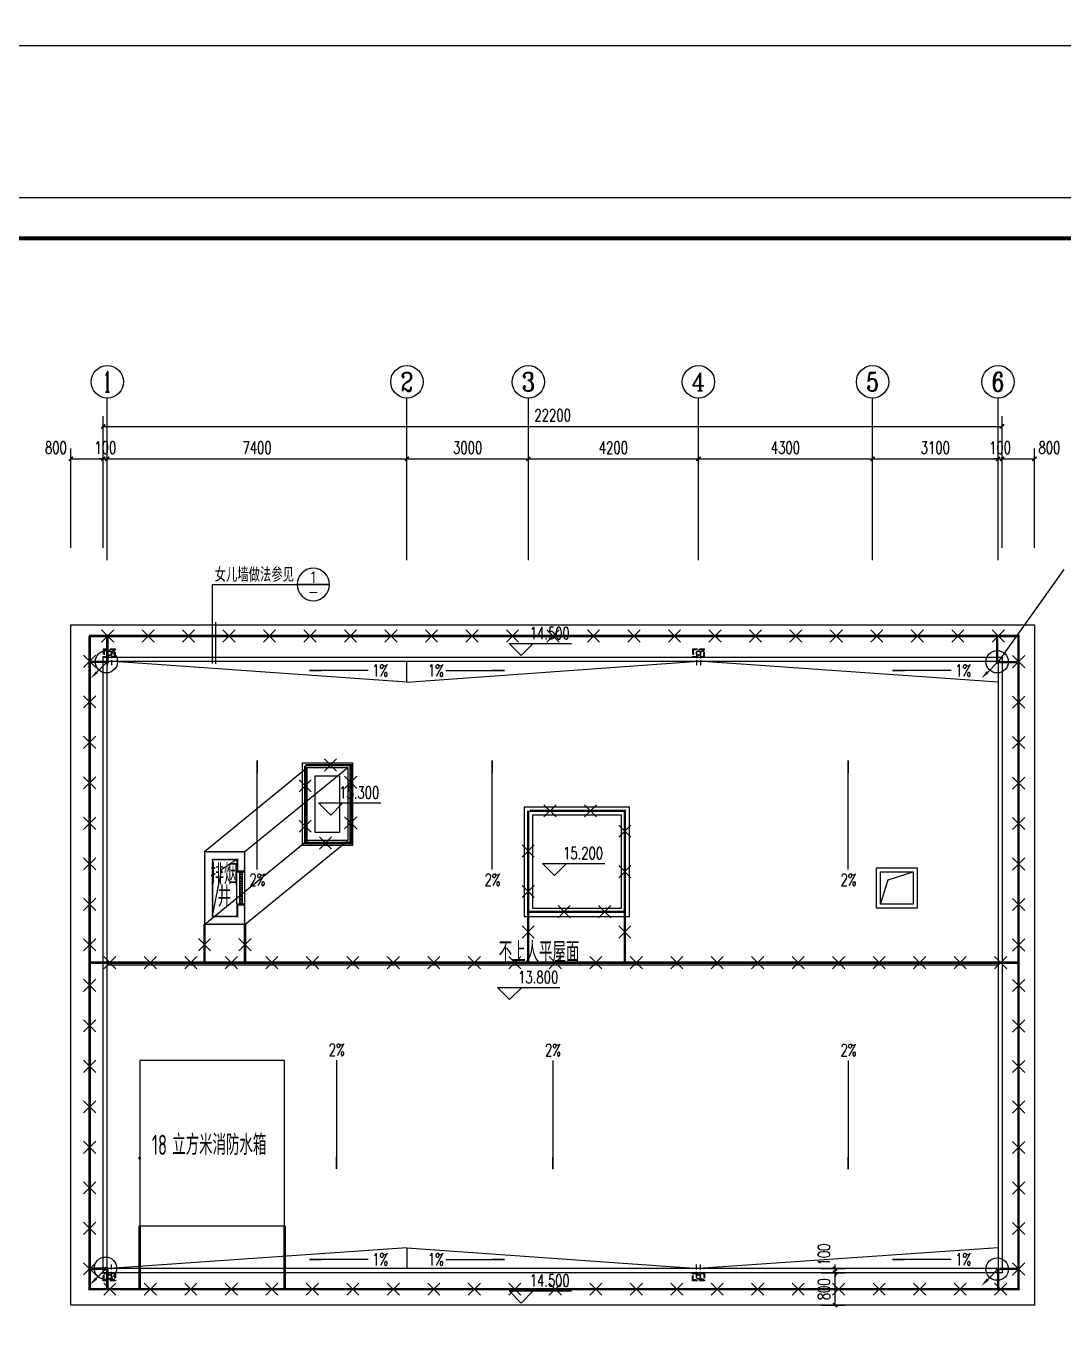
# Model space of a CAD drawing. Extents: x 6250600 to 6678662, y -692028 to -290561.
# Drawn here: x 6414547 to 6440169, y -589910 to -557426 of the extents above; entities that cross this region are included whole.
import ezdxf
from ezdxf.enums import TextEntityAlignment as Align

# ---------------------------------------------------------------- set-up
doc = ezdxf.new("R2010")
doc.units = 0
doc.header["$LTSCALE"] = 1000
doc.header["$MEASUREMENT"] = 0
doc.linetypes.add('CONTINOUS', pattern=[0])
doc.linetypes.add('DASH_50', pattern=[0.175, 0.125, -0.05])
doc.layers.get('0').update_dxf_attribs({"linetype": 'CONTINUOUS'})
doc.layers.get('Defpoints').update_dxf_attribs({"linetype": 'CONTINUOUS'})
for name, color, linetype in [('1', 6, 'CONTINUOUS'), ('AXIS_TEXT', 7, 'CONTINUOUS'), ('LAYER1', 143, 'CONTINUOUS'), ('LWIRE', 4, 'CONTINUOUS'), ('PUB_TITLE', 4, 'CONTINUOUS'), ('WINDOW', 4, 'CONTINUOUS'), ('WIRE-接地', 4, 'CONTINUOUS'), ('WIRE-避雷', 4, 'CONTINUOUS'), ('建筑底图', 251, 'CONTINUOUS')]:
    doc.layers.add(name, color=color, linetype=linetype)
doc.styles.add('_HZTXT', font='txt.shx', dxfattribs={"width": 0.8, "bigfont": 'HZTXT.shx'})
doc.styles.add('_TCH_AXIS', font='COMPLEX', dxfattribs={"bigfont": 'GBCBIG'})
doc.styles.add('_TCH_DIM', font='SIMPLEX', dxfattribs={"bigfont": 'GBCBIG'})
doc.styles.add('_TCH_DIM_T3', font='SIMPLEX', dxfattribs={"width": 0.705882, "bigfont": 'GBCBIG'})
doc.styles.add('COMP', font='COMPLEX', dxfattribs={"bigfont": 'hztxt'})
doc.styles.add('COMPLEX', font='COMPLEX')
doc.styles.add('schuco', font='sceie.shx', dxfattribs={"width": 0.7, "bigfont": 'sceic.shx'})
doc.styles.get("Standard").update_dxf_attribs({"font": 'GBENOR', "bigfont": 'GBCBIG'})
doc.styles.add('TG_LINETYPE', font='SIMPLEX', dxfattribs={"width": 0.8, "height": 3, "bigfont": 'HZTXT'})
doc.linetypes.add('TG_接地', pattern='A,0.75,0,["/",TG_LINETYPE,S=0.05,R=-8.594367,X=-0.1,Y=-0.045],0.65,-0.13,0.13,-0.13', length=2)
doc.dimstyles.new('_TCH_ARCH&&100', dxfattribs={"dimtxt": 297.5, "dimasz": 100, "dimexe": 250, "dimexo": 300, "dimgap": 126.25, "dimtad": 1, "dimdec": 0, "dimzin": 0, "dimdsep": 46, "dimtxsty": '_TCH_DIM_T3', "dimblk": 'ARCHTICK', "dimcen": 0.09, "dimclrt": 7, "dimazin": 2, "dimtfac": 1, "dimtdec": 0, "dimtix": 1, "dimtmove": 2, "dimatfit": 3, "dimfxl": 0, "dimtolj": 1, "dimtzin": 0, "dimarcsym": 0})

# ---------------------------------------------------------------- blocks, each defined once
blk = doc.blocks.new('$TelecSys$00000009')
for p, q in [((-0.5, 0.5), (0.5, -0.5)), ((0.5, 0.5), (-0.5, -0.5))]:
    blk.add_line(p, q)
blk = doc.blocks.new('$TelecSys$00000080')
for p, q in [((-0.7, -0.7), (0, 0)), ((0.104, 0.104), (0.104, 0.104)), ((-0.104, -0.104), (-0.104, -0.104))]:
    blk.add_line(p, q)
at = {"const_width": 0.142}
blk.add_lwpolyline([(0.071, 0, 1), (-0.071, 0, 1)], format="xyb", close=True, dxfattribs=at)
blk.add_solid([(-0.63, -0.77), (-0.77, -0.63), (-1.15, -1.15)])
at = {"width": 0.8, "flags": 9}
blk.add_attdef('A', (0, 0), '', height=0.00002, rotation=180, dxfattribs=at)
blk = doc.blocks.new('_INDEX')
blk.add_line((-0.5, 0), (0.5, 0))
blk.add_circle((0, 0), 0.5)
at = {"style": 'COMP'}
for tag, width, p, p2 in [('1', 2.333333, (-0.17, 0.05), (0.17, 0.05)), ('-', 1.166667, (-0.17, -0.39), (0.17, -0.39))]:
    blk.add_attdef(tag, text='', height=0.34, dxfattribs=dict(at, width=width)).set_placement(p, p2, align=Align.FIT)
blk = doc.blocks.new('_AXISO')
blk.add_circle((0, 0), 0.5)
at = {"layer": 'AXIS_TEXT', "style": 'COMPLEX', "width": 1.041667}
blk.add_attdef('A', text='', height=0.56, dxfattribs=at).set_placement((-0.25, -0.28), (0.25, -0.28), align=Align.FIT)
blk = doc.blocks.new('A$C05153518')
at = {"layer": 'LAYER1'}
h = blk.add_hatch(color=256, dxfattribs=at)
edge = h.paths.add_edge_path()
edge.add_ellipse((200, 200), major_axis=(77.8, 77.8), ratio=1, start_angle=315, end_angle=405, ccw=False)
edge.add_line((310, 200), (300, 200))
edge.add_ellipse((200, 200), major_axis=(-70.7, 70.7), ratio=1, start_angle=225, end_angle=315)
edge.add_line((200, 300), (200, 310))
edge = h.paths.add_edge_path()
edge.add_line((200, 310), (200, 300))
edge.add_ellipse((200, 200), major_axis=(70.7, 70.7), ratio=1, start_angle=45, end_angle=135)
edge.add_line((100, 200), (90, 200))
edge.add_ellipse((200, 200), major_axis=(-77.8, 77.8), ratio=1, start_angle=-45, end_angle=45, ccw=False)
edge = h.paths.add_edge_path()
edge.add_line((90, 200), (100, 200))
edge.add_ellipse((200, 200), major_axis=(-70.7, 70.7), ratio=1, start_angle=45, end_angle=135)
edge.add_line((200, 100), (200, 90))
edge.add_ellipse((200, 200), major_axis=(77.8, 77.8), ratio=1, start_angle=135, end_angle=225, ccw=False)
edge = h.paths.add_edge_path()
edge.add_line((300, 200), (310, 200))
edge.add_ellipse((200, 200), major_axis=(-77.8, 77.8), ratio=1, start_angle=135, end_angle=225, ccw=False)
edge.add_line((200, 90), (200, 100))
edge.add_ellipse((200, 200), major_axis=(70.7, 70.7), ratio=1, start_angle=225, end_angle=315)
h = blk.add_hatch(color=256, dxfattribs=at)
edge = h.paths.add_edge_path()
edge.add_ellipse((200, 200), major_axis=(77.8, 77.8), ratio=1, start_angle=315, end_angle=405, ccw=False)
edge.add_line((310, 200), (300, 200))
edge.add_ellipse((200, 200), major_axis=(-70.7, 70.7), ratio=1, start_angle=225, end_angle=315)
edge.add_line((200, 300), (200, 310))
edge = h.paths.add_edge_path()
edge.add_line((200, 310), (200, 300))
edge.add_ellipse((200, 200), major_axis=(70.7, 70.7), ratio=1, start_angle=45, end_angle=135)
edge.add_line((100, 200), (90, 200))
edge.add_ellipse((200, 200), major_axis=(-77.8, 77.8), ratio=1, start_angle=-45, end_angle=45, ccw=False)
edge = h.paths.add_edge_path()
edge.add_line((90, 200), (100, 200))
edge.add_ellipse((200, 200), major_axis=(-70.7, 70.7), ratio=1, start_angle=45, end_angle=135)
edge.add_line((200, 100), (200, 90))
edge.add_ellipse((200, 200), major_axis=(77.8, 77.8), ratio=1, start_angle=135, end_angle=225, ccw=False)
edge = h.paths.add_edge_path()
edge.add_line((300, 200), (310, 200))
edge.add_ellipse((200, 200), major_axis=(-77.8, 77.8), ratio=1, start_angle=135, end_angle=225, ccw=False)
edge.add_line((200, 90), (200, 100))
edge.add_ellipse((200, 200), major_axis=(70.7, 70.7), ratio=1, start_angle=225, end_angle=315)
for radius in [110, 110, 100, 100]:
    blk.add_circle((200, 200), radius, dxfattribs=at)
blk = doc.blocks.new('A$C395401BF')
at = {"layer": 'LAYER1', "xscale": -0.5, "yscale": 0.5, "zscale": 0.5, "rotation": 180}
blk.add_blockref('A$C05153518', (0, 200), dxfattribs=at)
blk = doc.blocks.new('34343434')
at = {"layer": 'LAYER1', "linetype": 'DASH_50'}
for p, q in [((57410, 28069), (57070, 28069)), ((57410, 27969), (57070, 27969)), ((57436, 28062), (57490, 28149))]:
    blk.add_line(p, q, dxfattribs=at)
for points in [[(57310, 27869), (57310, 28169), (57510, 28169), (57510, 27869)], [(57330, 27889), (57330, 28149), (57490, 28149), (57490, 27889)]]:
    blk.add_lwpolyline(points, close=True, dxfattribs=at)
at = {"layer": 'LAYER1', "linetype": 'CONTINOUS'}
blk.add_circle((57410, 28019), 50, dxfattribs=at)
at = {"rotation": 270}
blk.add_blockref('A$C395401BF', (57310, 28119), dxfattribs=at)
blk = doc.blocks.new('_ArchTick')
at = {"color": 0, "linetype": 'ByBlock', "const_width": 0.4}
blk.add_lwpolyline([(-0.5, -0.5), (0.5, 0.5)], dxfattribs=at)
blk = doc.blocks.new('*D200')
at = {"layer": 'Defpoints', "color": 0, "transparency": 16777216}
for p in [(6438647, -567306), (6416447, -570606), (6438647, -570606)]:
    blk.add_point(p, dxfattribs=at)
at = {"layer": '建筑底图', "color": 0, "lineweight": -2, "transparency": 16777216}
for p, q in [((6416447, -570306), (6416447, -567056)), ((6438647, -570306), (6438647, -567056)), ((6416447, -567306), (6438647, -567306))]:
    blk.add_line(p, q, dxfattribs=at)
at = {"layer": '建筑底图', "color": 0, "lineweight": -2, "transparency": 16777216, "xscale": 100, "yscale": 100, "zscale": 100, "rotation": 180}
blk.add_blockref('_ArchTick', (6416447, -567306), dxfattribs=at)
at = {"layer": '建筑底图', "color": 0, "lineweight": -2, "transparency": 16777216, "xscale": 100, "yscale": 100, "zscale": 100}
blk.add_blockref('_ArchTick', (6438647, -567306), dxfattribs=at)
at = {"layer": '建筑底图', "color": 7, "transparency": 16777216, "insert": (6427547, -567031), "char_height": 297.5, "attachment_point": 5, "style": '_TCH_DIM_T3'}
blk.add_mtext('\\A1;22200', dxfattribs=at)
blk = doc.blocks.new('*D201')
at = {"layer": 'Defpoints', "color": 0, "transparency": 16777216}
for p in [(6416447, -568106), (6415647, -570606), (6416447, -570606)]:
    blk.add_point(p, dxfattribs=at)
at = {"layer": '建筑底图', "color": 0, "lineweight": -2, "transparency": 16777216}
for p, q in [((6415647, -570306), (6415647, -567856)), ((6415647, -568106), (6416447, -568106)), ((6416447, -570306), (6416447, -567856))]:
    blk.add_line(p, q, dxfattribs=at)
at = {"layer": '建筑底图', "color": 0, "lineweight": -2, "transparency": 16777216, "xscale": 100, "yscale": 100, "zscale": 100, "rotation": 180}
blk.add_blockref('_ArchTick', (6415647, -568106), dxfattribs=at)
at = {"layer": '建筑底图', "color": 0, "lineweight": -2, "transparency": 16777216, "xscale": 100, "yscale": 100, "zscale": 100}
blk.add_blockref('_ArchTick', (6416447, -568106), dxfattribs=at)
at = {"layer": '建筑底图', "color": 7, "transparency": 16777216, "insert": (6415277, -567831), "char_height": 297.5, "attachment_point": 5, "style": '_TCH_DIM_T3'}
blk.add_mtext('\\A1;800', dxfattribs=at)
blk = doc.blocks.new('*D202')
at = {"layer": 'Defpoints', "color": 0, "transparency": 16777216}
for p in [(6416547, -568106), (6416447, -570606), (6416547, -570606)]:
    blk.add_point(p, dxfattribs=at)
at = {"layer": '建筑底图', "color": 0, "lineweight": -2, "transparency": 16777216}
for p, q in [((6416447, -568106), (6416347, -568106)), ((6416447, -570306), (6416447, -567856)), ((6416447, -568106), (6416547, -568106)), ((6416547, -570306), (6416547, -567856)), ((6416547, -568106), (6416647, -568106))]:
    blk.add_line(p, q, dxfattribs=at)
at = {"layer": '建筑底图', "color": 0, "lineweight": -2, "transparency": 16777216, "xscale": 100, "yscale": 100, "zscale": 100}
blk.add_blockref('_ArchTick', (6416447, -568106), dxfattribs=at)
at = {"layer": '建筑底图', "color": 0, "lineweight": -2, "transparency": 16777216, "xscale": 100, "yscale": 100, "zscale": 100, "rotation": 180}
blk.add_blockref('_ArchTick', (6416547, -568106), dxfattribs=at)
at = {"layer": '建筑底图', "color": 7, "transparency": 16777216, "insert": (6416497, -567831), "char_height": 297.5, "attachment_point": 5, "style": '_TCH_DIM_T3'}
blk.add_mtext('\\A1;100', dxfattribs=at)
blk = doc.blocks.new('*D203')
at = {"layer": 'Defpoints', "color": 0, "transparency": 16777216}
for p in [(6423947, -568106), (6416547, -570606), (6423947, -570606)]:
    blk.add_point(p, dxfattribs=at)
at = {"layer": '建筑底图', "color": 0, "lineweight": -2, "transparency": 16777216}
for p, q in [((6416547, -570306), (6416547, -567856)), ((6416547, -568106), (6423947, -568106)), ((6423947, -570306), (6423947, -567856))]:
    blk.add_line(p, q, dxfattribs=at)
at = {"layer": '建筑底图', "color": 0, "lineweight": -2, "transparency": 16777216, "xscale": 100, "yscale": 100, "zscale": 100, "rotation": 180}
blk.add_blockref('_ArchTick', (6416547, -568106), dxfattribs=at)
at = {"layer": '建筑底图', "color": 0, "lineweight": -2, "transparency": 16777216, "xscale": 100, "yscale": 100, "zscale": 100}
blk.add_blockref('_ArchTick', (6423947, -568106), dxfattribs=at)
at = {"layer": '建筑底图', "color": 7, "transparency": 16777216, "insert": (6420247, -567831), "char_height": 297.5, "attachment_point": 5, "style": '_TCH_DIM_T3'}
blk.add_mtext('\\A1;7400', dxfattribs=at)
blk = doc.blocks.new('*D204')
at = {"layer": 'Defpoints', "color": 0, "transparency": 16777216}
for p in [(6426947, -568106), (6423947, -570606), (6426947, -570606)]:
    blk.add_point(p, dxfattribs=at)
at = {"layer": '建筑底图', "color": 0, "lineweight": -2, "transparency": 16777216}
for p, q in [((6423947, -570306), (6423947, -567856)), ((6423947, -568106), (6426947, -568106)), ((6426947, -570306), (6426947, -567856))]:
    blk.add_line(p, q, dxfattribs=at)
at = {"layer": '建筑底图', "color": 0, "lineweight": -2, "transparency": 16777216, "xscale": 100, "yscale": 100, "zscale": 100, "rotation": 180}
blk.add_blockref('_ArchTick', (6423947, -568106), dxfattribs=at)
at = {"layer": '建筑底图', "color": 0, "lineweight": -2, "transparency": 16777216, "xscale": 100, "yscale": 100, "zscale": 100}
blk.add_blockref('_ArchTick', (6426947, -568106), dxfattribs=at)
at = {"layer": '建筑底图', "color": 7, "transparency": 16777216, "insert": (6425447, -567831), "char_height": 297.5, "attachment_point": 5, "style": '_TCH_DIM_T3'}
blk.add_mtext('\\A1;3000', dxfattribs=at)
blk = doc.blocks.new('*D205')
at = {"layer": 'Defpoints', "color": 0, "transparency": 16777216}
for p in [(6431147, -568106), (6426947, -570606), (6431147, -570606)]:
    blk.add_point(p, dxfattribs=at)
at = {"layer": '建筑底图', "color": 0, "lineweight": -2, "transparency": 16777216}
for p, q in [((6426947, -570306), (6426947, -567856)), ((6426947, -568106), (6431147, -568106)), ((6431147, -570306), (6431147, -567856))]:
    blk.add_line(p, q, dxfattribs=at)
at = {"layer": '建筑底图', "color": 0, "lineweight": -2, "transparency": 16777216, "xscale": 100, "yscale": 100, "zscale": 100, "rotation": 180}
blk.add_blockref('_ArchTick', (6426947, -568106), dxfattribs=at)
at = {"layer": '建筑底图', "color": 0, "lineweight": -2, "transparency": 16777216, "xscale": 100, "yscale": 100, "zscale": 100}
blk.add_blockref('_ArchTick', (6431147, -568106), dxfattribs=at)
at = {"layer": '建筑底图', "color": 7, "transparency": 16777216, "insert": (6429047, -567831), "char_height": 297.5, "attachment_point": 5, "style": '_TCH_DIM_T3'}
blk.add_mtext('\\A1;4200', dxfattribs=at)
blk = doc.blocks.new('*D206')
at = {"layer": 'Defpoints', "color": 0, "transparency": 16777216}
for p in [(6435447, -568106), (6431147, -570606), (6435447, -570606)]:
    blk.add_point(p, dxfattribs=at)
at = {"layer": '建筑底图', "color": 0, "lineweight": -2, "transparency": 16777216}
for p, q in [((6431147, -570306), (6431147, -567856)), ((6431147, -568106), (6435447, -568106)), ((6435447, -570306), (6435447, -567856))]:
    blk.add_line(p, q, dxfattribs=at)
at = {"layer": '建筑底图', "color": 0, "lineweight": -2, "transparency": 16777216, "xscale": 100, "yscale": 100, "zscale": 100, "rotation": 180}
blk.add_blockref('_ArchTick', (6431147, -568106), dxfattribs=at)
at = {"layer": '建筑底图', "color": 0, "lineweight": -2, "transparency": 16777216, "xscale": 100, "yscale": 100, "zscale": 100}
blk.add_blockref('_ArchTick', (6435447, -568106), dxfattribs=at)
at = {"layer": '建筑底图', "color": 7, "transparency": 16777216, "insert": (6433297, -567831), "char_height": 297.5, "attachment_point": 5, "style": '_TCH_DIM_T3'}
blk.add_mtext('\\A1;4300', dxfattribs=at)
blk = doc.blocks.new('*D207')
at = {"layer": 'Defpoints', "color": 0, "transparency": 16777216}
for p in [(6438547, -568106), (6435447, -570606), (6438547, -570606)]:
    blk.add_point(p, dxfattribs=at)
at = {"layer": '建筑底图', "color": 0, "lineweight": -2, "transparency": 16777216}
for p, q in [((6435447, -570306), (6435447, -567856)), ((6435447, -568106), (6438547, -568106)), ((6438547, -570306), (6438547, -567856))]:
    blk.add_line(p, q, dxfattribs=at)
at = {"layer": '建筑底图', "color": 0, "lineweight": -2, "transparency": 16777216, "xscale": 100, "yscale": 100, "zscale": 100, "rotation": 180}
blk.add_blockref('_ArchTick', (6435447, -568106), dxfattribs=at)
at = {"layer": '建筑底图', "color": 0, "lineweight": -2, "transparency": 16777216, "xscale": 100, "yscale": 100, "zscale": 100}
blk.add_blockref('_ArchTick', (6438547, -568106), dxfattribs=at)
at = {"layer": '建筑底图', "color": 7, "transparency": 16777216, "insert": (6436997, -567831), "char_height": 297.5, "attachment_point": 5, "style": '_TCH_DIM_T3'}
blk.add_mtext('\\A1;3100', dxfattribs=at)
blk = doc.blocks.new('*D208')
at = {"layer": 'Defpoints', "color": 0, "transparency": 16777216}
for p in [(6438647, -568106), (6438547, -570606), (6438647, -570606)]:
    blk.add_point(p, dxfattribs=at)
at = {"layer": '建筑底图', "color": 0, "lineweight": -2, "transparency": 16777216}
for p, q in [((6438547, -568106), (6438447, -568106)), ((6438547, -570306), (6438547, -567856)), ((6438547, -568106), (6438647, -568106)), ((6438647, -570306), (6438647, -567856)), ((6438647, -568106), (6438747, -568106))]:
    blk.add_line(p, q, dxfattribs=at)
at = {"layer": '建筑底图', "color": 0, "lineweight": -2, "transparency": 16777216, "xscale": 100, "yscale": 100, "zscale": 100}
blk.add_blockref('_ArchTick', (6438547, -568106), dxfattribs=at)
at = {"layer": '建筑底图', "color": 0, "lineweight": -2, "transparency": 16777216, "xscale": 100, "yscale": 100, "zscale": 100, "rotation": 180}
blk.add_blockref('_ArchTick', (6438647, -568106), dxfattribs=at)
at = {"layer": '建筑底图', "color": 7, "transparency": 16777216, "insert": (6438597, -567831), "char_height": 297.5, "attachment_point": 5, "style": '_TCH_DIM_T3'}
blk.add_mtext('\\A1;100', dxfattribs=at)
blk = doc.blocks.new('*D209')
at = {"layer": 'Defpoints', "color": 0, "transparency": 16777216}
for p in [(6439447, -568106), (6438647, -570606), (6439447, -570606)]:
    blk.add_point(p, dxfattribs=at)
at = {"layer": '建筑底图', "color": 0, "lineweight": -2, "transparency": 16777216}
for p, q in [((6438647, -570306), (6438647, -567856)), ((6438647, -568106), (6439447, -568106)), ((6439447, -570306), (6439447, -567856))]:
    blk.add_line(p, q, dxfattribs=at)
at = {"layer": '建筑底图', "color": 0, "lineweight": -2, "transparency": 16777216, "xscale": 100, "yscale": 100, "zscale": 100, "rotation": 180}
blk.add_blockref('_ArchTick', (6438647, -568106), dxfattribs=at)
at = {"layer": '建筑底图', "color": 0, "lineweight": -2, "transparency": 16777216, "xscale": 100, "yscale": 100, "zscale": 100}
blk.add_blockref('_ArchTick', (6439447, -568106), dxfattribs=at)
at = {"layer": '建筑底图', "color": 7, "transparency": 16777216, "insert": (6439817, -567831), "char_height": 297.5, "attachment_point": 5, "style": '_TCH_DIM_T3'}
blk.add_mtext('\\A1;800', dxfattribs=at)
blk = doc.blocks.new('*D227')
at = {"layer": 'Defpoints', "color": 0, "transparency": 16777216}
for p in [(6433877, -588206), (6434522, -588206), (6433877, -589006)]:
    blk.add_point(p, dxfattribs=at)
at = {"layer": '建筑底图', "color": 0, "lineweight": -2, "transparency": 16777216}
for p, q in [((6434177, -588206), (6434772, -588206)), ((6434522, -589006), (6434522, -588206)), ((6434177, -589006), (6434772, -589006))]:
    blk.add_line(p, q, dxfattribs=at)
at = {"layer": '建筑底图', "color": 0, "lineweight": -2, "transparency": 16777216, "xscale": 100, "yscale": 100, "zscale": 100}
for p, rotation in [((6434522, -588206), 90), ((6434522, -589006), 270)]:
    blk.add_blockref('_ArchTick', p, dxfattribs=dict(at, rotation=rotation))
at = {"layer": '建筑底图', "color": 7, "transparency": 16777216, "insert": (6434247, -588614), "char_height": 297.5, "attachment_point": 5, "rotation": 90, "style": '_TCH_DIM_T3'}
blk.add_mtext('\\A1;800', dxfattribs=at)
blk = doc.blocks.new('*D228')
at = {"layer": 'Defpoints', "color": 0, "transparency": 16777216}
for p in [(6433877, -588106), (6433877, -588206), (6434522, -588106)]:
    blk.add_point(p, dxfattribs=at)
at = {"layer": '建筑底图', "color": 0, "lineweight": -2, "transparency": 16777216}
for p, q in [((6434177, -588106), (6434772, -588106)), ((6434177, -588206), (6434772, -588206)), ((6434522, -588106), (6434522, -588006)), ((6434522, -588206), (6434522, -588106)), ((6434522, -588206), (6434522, -588306))]:
    blk.add_line(p, q, dxfattribs=at)
at = {"layer": '建筑底图', "color": 0, "lineweight": -2, "transparency": 16777216, "xscale": 100, "yscale": 100, "zscale": 100}
for p, rotation in [((6434522, -588106), 270), ((6434522, -588206), 90)]:
    blk.add_blockref('_ArchTick', p, dxfattribs=dict(at, rotation=rotation))
at = {"layer": '建筑底图', "color": 7, "transparency": 16777216, "insert": (6434247, -587756), "char_height": 297.5, "attachment_point": 5, "rotation": 90, "style": '_TCH_DIM_T3'}
blk.add_mtext('\\A1;100', dxfattribs=at)
blk = doc.blocks.new('$WINLIB2D$00000039')
at = {"color": 0}
for points in [[(-0.5, 0.5), (-0.5, -0.5)], [(0.5, 0.5), (-0.5, 0.5)], [(0.5, -0.5), (0.5, 0.5)], [(-0.5, 0.167), (0.5, 0.167)], [(-0.452, -0.167), (-0.5, 0.084)], [(-0.384, -0.167), (-0.448, 0.167)], [(-0.316, -0.167), (-0.38, 0.167)], [(-0.248, -0.167), (-0.312, 0.167)], [(-0.18, -0.167), (-0.244, 0.167)], [(-0.112, -0.167), (-0.176, 0.167)], [(-0.044, -0.167), (-0.108, 0.167)], [(0.024, -0.167), (-0.04, 0.167)], [(0.092, -0.167), (0.028, 0.167)], [(0.16, -0.167), (0.096, 0.167)], [(0.228, -0.167), (0.164, 0.167)], [(0.296, -0.167), (0.232, 0.167)], [(0.364, -0.167), (0.3, 0.167)], [(0.432, -0.167), (0.368, 0.167)], [(0.5, -0.167), (0.436, 0.167)], [(-0.5, -0.167), (0.5, -0.167)], [(0.5, -0.5), (-0.5, -0.5)]]:
    blk.add_lwpolyline(points, dxfattribs=at)

msp = doc.modelspace()

# ---------------------------------------------------------------- hatches: boundary and pattern name
at = {"layer": '建筑底图'}
for points in [[(6418947.2, -577805.8), (6418947.2, -579605.9), (6418987.2, -579565.9), (6418987.2, -577845.8)], [(6418947.2, -577805.8), (6419947.2, -577805.8), (6419907.2, -577845.8), (6418987.2, -577845.8)], [(6419947.2, -578305.8), (6419947.2, -577805.8), (6419907.2, -577845.8), (6419907.2, -578265.8)], [(6419147.2, -578005.8), (6419147.2, -579405.9), (6419107.2, -579445.9), (6419107.2, -577965.8)], [(6419147.2, -578005.8), (6419747.2, -578005.8), (6419787.2, -577965.8), (6419107.2, -577965.8)], [(6419747.2, -578005.8), (6419747.2, -578305.8), (6419787.2, -578265.8), (6419787.2, -577965.8)], [(6419747.2, -578305.8), (6419947.2, -578305.8), (6419907.2, -578265.8), (6419787.2, -578265.8)], [(6419947.2, -579105.8), (6419747.2, -579105.8), (6419787.2, -579145.8), (6419907.2, -579145.8)], [(6419747.2, -579105.8), (6419747.2, -579405.9), (6419787.2, -579445.9), (6419787.2, -579145.8)], [(6419947.2, -579605.9), (6419947.2, -579105.8), (6419907.2, -579145.8), (6419907.2, -579565.9)], [(6419747.2, -579405.9), (6419147.2, -579405.9), (6419107.2, -579445.9), (6419787.2, -579445.9)], [(6419947.2, -579605.9), (6418947.2, -579605.9), (6418987.2, -579565.9), (6419907.2, -579565.9)]]:
    msp.add_hatch(color=256, dxfattribs=at).paths.add_polyline_path(points)

# ---------------------------------------------------------------- linework, layer by layer
at = {"layer": '1', "color": 3, "linetype": 'Continuous'}
for centre in [(6416523.9, -573117.4), (6438523.9, -573117.4), (6416501.7, -588096.6), (6438523.9, -588117.4)]:
    msp.add_circle(centre, 276.5, dxfattribs=at)
at = {"layer": 'PUB_TITLE', "color": 4}
for points in [[(6402492.3, -557900.9), (6461892.3, -557900.9), (6461892.3, -515900.9), (6402492.3, -515900.9)], [(6402492.3, -603660.1), (6461892.3, -603660.1), (6461892.3, -561660.1), (6402492.3, -561660.1)]]:
    msp.add_lwpolyline(points, close=True, dxfattribs=at)
at = {"layer": 'PUB_TITLE', "color": 4, "const_width": 100}
msp.add_lwpolyline([(6404992.3, -602660.1), (6460892.3, -602660.1), (6460892.3, -562660.1), (6404992.3, -562660.1)], close=True, dxfattribs=at)
at = {"layer": 'WINDOW', "color": 0}
msp.add_line((6438572.9, -573091.9), (6440182, -570837.9), dxfattribs=at)
at = {"layer": 'WIRE-接地', "linetype": 'TG_接地', "const_width": 60}
for points in [[(6417347.2, -587045.9), (6417347.2, -588614.6)], [(6420927.2, -587045.9), (6420927.2, -588614.6)]]:
    msp.add_lwpolyline(points, dxfattribs=at)
at = {"layer": 'WIRE-避雷', "color": 4, "const_width": 60}
for points in [[(6416111.7, -572482.6), (6416111.7, -588614.6), (6439054.6, -588614.6), (6439054.6, -572482.6), (6416093.9, -572482.6)], [(6416547.2, -573091.8), (6416547.2, -572482.6)], [(6438525.7, -573134.4), (6438525.7, -572482.6)], [(6416529.9, -573120.9), (6416111.7, -573120.9)], [(6439031.2, -573129.7), (6438561.3, -573129.7)], [(6421434.7, -575680.7), (6421434.7, -577595.1), (6422559, -577595.1), (6422559, -575669.5), (6421435.3, -575669.5)], [(6418947.2, -579605.9), (6418947.2, -580548.6)], [(6419947.2, -579605.9), (6419947.2, -580548.6)], [(6416489.3, -588105.9), (6416115.6, -588105.9)], [(6416547.2, -588604.7), (6416547.2, -588105.9)], [(6438547.2, -588644.7), (6438547.2, -588145.9)], [(6439054.6, -588113.4), (6438584.8, -588113.4)]]:
    msp.add_lwpolyline(points, dxfattribs=at)
at = {"layer": 'WIRE-避雷', "const_width": 60}
for points in [[(6426980.1, -576801.5), (6429331, -576801.5), (6429331, -579291.5), (6426941.8, -579291.5), (6426941.8, -576793.9)], [(6426941.8, -579291.5), (6426941.8, -580548.6)], [(6429331, -579291.5), (6429331, -580548.6)], [(6416111.7, -580548.6), (6439054.6, -580548.6)]]:
    msp.add_lwpolyline(points, dxfattribs=at)
at = {"layer": '建筑底图'}
for p, q in [((6416547.2, -570605.9), (6416547.2, -566605.9)), ((6423947.2, -570605.9), (6423947.2, -566605.9)), ((6426947.2, -570605.9), (6426947.2, -566605.9)), ((6431147.2, -570605.9), (6431147.2, -566605.9)), ((6435447.2, -570605.9), (6435447.2, -566605.9)), ((6438547.2, -570605.9), (6438547.2, -566605.9)), ((6419133.7, -571211), (6419133.7, -572954.4)), ((6419133.7, -571211), (6422038, -571211)), ((6419133.7, -571417.2), (6419133.7, -573160.7)), ((6426768.6, -572965.9), (6426468.6, -572665.9)), ((6426468.6, -572665.9), (6428008.8, -572665.9)), ((6426768.6, -572965.9), (6427068.6, -572665.9)), ((6423947.2, -573621.3), (6416600.4, -573105.9)), ((6423947.2, -573621.3), (6431147.2, -573105.9)), ((6423947.2, -573621.3), (6423947.2, -573105.9)), ((6438547.2, -573621.3), (6431147.2, -573105.9)), ((6418947.2, -577805.8), (6421485.1, -575732.5)), ((6419947.2, -577805.8), (6422485.2, -575732.5)), ((6422065.6, -576903.4), (6421765.6, -576603.4)), ((6421765.6, -576603.4), (6423305.8, -576603.4)), ((6422065.6, -576903.4), (6422365.6, -576603.4)), ((6418947.2, -579605.9), (6421485.1, -577532.5)), ((6419947.2, -579605.9), (6422485.2, -577532.5)), ((6418947.2, -577805.8), (6418947.2, -579605.9)), ((6418947.2, -577805.8), (6419947.2, -577805.8)), ((6419947.2, -578305.8), (6419947.2, -577805.8)), ((6419147.2, -578005.8), (6419147.2, -579405.9)), ((6419147.2, -578005.8), (6419747.2, -578005.8)), ((6419747.2, -578005.8), (6419747.2, -578305.8)), ((6427592.4, -578398.2), (6427292.4, -578098.2)), ((6427292.4, -578098.2), (6428832.7, -578098.2)), ((6427592.4, -578398.2), (6427892.4, -578098.2)), ((6419747.2, -578305.8), (6419947.2, -578305.8)), ((6419947.2, -579105.8), (6419747.2, -579105.8)), ((6419747.2, -579105.8), (6419747.2, -579405.9)), ((6419947.2, -579605.9), (6419947.2, -579105.8)), ((6419747.2, -579405.9), (6419147.2, -579405.9)), ((6419947.2, -579605.9), (6418947.2, -579605.9)), ((6416547.2, -580605.9), (6438547.2, -580605.9)), ((6426483.4, -581463.3), (6426183.4, -581163.3)), ((6426183.4, -581163.3), (6427723.7, -581163.3)), ((6426483.4, -581463.3), (6426783.4, -581163.3)), ((6423947.2, -587590.4), (6416600.4, -588105.9)), ((6423947.2, -587590.4), (6431147.2, -588105.9)), ((6423947.2, -587590.4), (6423947.2, -588105.9)), ((6438547.2, -587590.4), (6431147.2, -588105.9)), ((6426768.6, -588954.8), (6426468.6, -588654.8)), ((6426468.6, -588654.8), (6428008.8, -588654.8)), ((6426768.6, -588954.8), (6427068.6, -588654.8))]:
    msp.add_line(p, q, dxfattribs=at)
for points in [[(6415647.2, -572205.9), (6439447.2, -572205.9), (6439447.2, -589005.9), (6415647.2, -589005.9)], [(6416447.2, -573005.9), (6438647.2, -573005.9), (6438647.2, -588205.9), (6416447.2, -588205.9)], [(6416547.2, -573105.9), (6438547.2, -573105.9), (6438547.2, -588105.9), (6416547.2, -588105.9)], [(6421365.1, -575612.5), (6422605.2, -575612.5), (6422605.2, -577652.5), (6421365.1, -577652.5)], [(6421485.1, -575732.5), (6422485.2, -575732.5), (6422485.2, -577532.5), (6421485.1, -577532.5)], [(6421685.1, -575932.5), (6422285.2, -575932.5), (6422285.2, -577332.5), (6421685.1, -577332.5)], [(6429447.2, -576705.9), (6426847.2, -576705.9), (6426847.2, -579405.9), (6429447.2, -579405.9)], [(6429247.2, -576905.9), (6427047.2, -576905.9), (6427047.2, -579205.9), (6429247.2, -579205.9)], [(6435547.2, -579205.9), (6435547.2, -578205.9), (6436547.2, -578205.9), (6436547.2, -579205.9)], [(6435647.2, -579105.9), (6435647.2, -578305.9), (6436447.2, -578305.9), (6436447.2, -579105.9)], [(6417347.2, -587045.9), (6420927.2, -587045.9), (6420927.2, -582965.9), (6417347.2, -582965.9)]]:
    msp.add_lwpolyline(points, close=True, dxfattribs=at)
for points in [[(6419226.8, -572959.8), (6419226.8, -572142.3)], [(6419226.8, -573166.1), (6419226.8, -572348.5)], [(6422989.4, -573335.5), (6421537.7, -573335.5), (6421837.7, -573335.5)], [(6424905, -573335.5), (6426356.7, -573335.5), (6426056.7, -573335.5)], [(6437389.4, -573335.5), (6435937.7, -573335.5), (6436237.7, -573335.5)], [(6420247.2, -578249.3), (6420247.2, -575558.4), (6420247.2, -575858.4)], [(6426054.9, -578249.3), (6426054.9, -575558.4), (6426054.9, -575858.4)], [(6434847.2, -578249.3), (6434847.2, -575558.4), (6434847.2, -575858.4)], [(6419147.2, -579396.3), (6419372.5, -578239.3), (6419747.2, -577996.2)], [(6435647.2, -579105.9), (6435833.6, -578505.6), (6436447.2, -578305.9)], [(6422206.8, -582953.7), (6422206.8, -585644.5), (6422206.8, -585344.5)], [(6427547.2, -582962.5), (6427547.2, -585653.3), (6427547.2, -585353.3)], [(6434847.2, -582962.5), (6434847.2, -585653.3), (6434847.2, -585353.3)], [(6422989.4, -587876.2), (6421537.7, -587876.2), (6421837.7, -587876.2)], [(6424905, -587876.2), (6426356.7, -587876.2), (6426056.7, -587876.2)], [(6437389.4, -587876.2), (6435937.7, -587876.2), (6436237.7, -587876.2)]]:
    msp.add_lwpolyline(points, dxfattribs=at)
msp.add_lwpolyline([(6417364.3, -585368.6, 1), (6417330.1, -585389.3, 1)], format="xyb", close=True, dxfattribs=at)

# ---------------------------------------------------------------- block references
at = {"layer": 'LWIRE', "color": 1, "xscale": 300, "yscale": 300, "zscale": 300}
for p, rotation in [((6416554.6, -572482.6), 180), ((6417554.6, -572482.6), 180), ((6418554.6, -572482.6), 180), ((6419554.6, -572482.6), 180), ((6420554.6, -572482.6), 180), ((6421554.6, -572482.6), 180), ((6422554.6, -572482.6), 180), ((6423554.6, -572482.6), 180), ((6424554.6, -572482.6), 180), ((6425554.6, -572482.6), 180), ((6426554.6, -572482.6), 180), ((6427554.6, -572482.6), 180), ((6428554.6, -572482.6), 180), ((6429554.6, -572482.6), 180), ((6430554.6, -572482.6), 180), ((6431554.6, -572482.6), 180), ((6432554.6, -572482.6), 180), ((6433554.6, -572482.6), 180), ((6434554.6, -572482.6), 180), ((6435554.6, -572482.6), 180), ((6436554.6, -572482.6), 180), ((6437554.6, -572482.6), 180), ((6438554.6, -572482.6), 180), ((6416111.7, -573109.8), 270), ((6439054.6, -573114.6), 90), ((6416111.7, -574109.8), 270), ((6439054.6, -574114.6), 90), ((6416111.7, -575109.8), 270), ((6439054.6, -575114.6), 90), ((6422059, -575669.5), 180), ((6416111.7, -576109.8), 270), ((6421434.7, -576180.7), 270), ((6422559, -576095.1), 90), ((6439054.6, -576114.6), 90), ((6416111.7, -577109.8), 270), ((6421434.7, -577180.7), 270), ((6422559, -577095.1), 90), ((6429331, -577301.5), 270), ((6439054.6, -577114.6), 90), ((6426941.8, -577791.5), 90), ((6416111.7, -578109.8), 270), ((6429331, -578301.5), 270), ((6439054.6, -578114.6), 90), ((6426941.8, -578791.5), 90), ((6416111.7, -579109.8), 270), ((6427831, -579291.5), 180), ((6428831, -579291.5), 180), ((6439054.6, -579114.6), 90), ((6426941.8, -579791.5), 270), ((6429331, -579791.5), 270), ((6416111.7, -580109.8), 270), ((6418947.2, -580105.9), 270), ((6419947.2, -580105.9), 270), ((6439054.6, -580114.6), 90), ((6416111.7, -581109.8), 270), ((6439054.6, -581114.6), 90), ((6416111.7, -582109.8), 270), ((6439054.6, -582114.6), 90), ((6416111.7, -583109.8), 270), ((6439054.6, -583114.6), 90), ((6416111.7, -584109.8), 270), ((6439054.6, -584114.6), 90), ((6416111.7, -585109.8), 270), ((6439054.6, -585114.6), 90), ((6416111.7, -586109.8), 270), ((6439054.6, -586114.6), 90), ((6416111.7, -587109.8), 270), ((6439054.6, -587114.6), 90), ((6416111.7, -588109.8), 270), ((6439054.6, -588114.6), 90)]:
    msp.add_blockref('$TelecSys$00000009', p, dxfattribs=dict(at, rotation=rotation))
at = {"layer": 'LWIRE', "xscale": 350, "yscale": 350, "zscale": 350}
for p in [(6416536.4, -573128.4), (6438536.4, -573128.4), (6416514.2, -588107.5), (6438536.4, -588128.4)]:
    msp.add_blockref('$TelecSys$00000080', p, dxfattribs=at)
at = {"layer": 'LWIRE', "color": 1, "xscale": 300, "yscale": 300, "zscale": 300}
for p in [(6427480.1, -576801.5), (6428480.1, -576801.5), (6421934.7, -577595.1), (6416611.7, -580548.6), (6417611.7, -580548.6), (6418611.7, -580548.6), (6419611.7, -580548.6), (6420611.7, -580548.6), (6421611.7, -580548.6), (6422611.7, -580548.6), (6423611.7, -580548.6), (6424611.7, -580548.6), (6425611.7, -580548.6), (6426611.7, -580548.6), (6427611.7, -580548.6), (6428611.7, -580548.6), (6429611.7, -580548.6), (6430611.7, -580548.6), (6431611.7, -580548.6), (6432611.7, -580548.6), (6433611.7, -580548.6), (6434611.7, -580548.6), (6435611.7, -580548.6), (6436611.7, -580548.6), (6437611.7, -580548.6), (6438611.7, -580548.6), (6416611.7, -588614.6), (6417611.7, -588614.6), (6418611.7, -588614.6), (6419611.7, -588614.6), (6420611.7, -588614.6), (6421611.7, -588614.6), (6422611.7, -588614.6), (6423611.7, -588614.6), (6424611.7, -588614.6), (6425611.7, -588614.6), (6426611.7, -588614.6), (6427611.7, -588614.6), (6428611.7, -588614.6), (6429611.7, -588614.6), (6430611.7, -588614.6), (6431611.7, -588614.6), (6432611.7, -588614.6), (6433611.7, -588614.6), (6434611.7, -588614.6), (6435611.7, -588614.6), (6436611.7, -588614.6), (6437611.7, -588614.6), (6438611.7, -588614.6)]:
    msp.add_blockref('$TelecSys$00000009', p, dxfattribs=at)
at = {"layer": '建筑底图'}
ref = msp.add_blockref('_AXISO', (6416547.2, -566205.9), dxfattribs=dict(at, xscale=800, yscale=800, zscale=800))
ref.add_attrib('A', '1', dxfattribs={"layer": 'AXIS_TEXT', "color": 0, "height": 514.7, "style": '_TCH_AXIS'}).set_placement((6416436.9, -566463.2), (6416657.5, -566463.2), align=Align.FIT)
ref = msp.add_blockref('_AXISO', (6423947.2, -566205.9), dxfattribs=dict(at, xscale=800, yscale=800, zscale=800))
ref.add_attrib('A', '2', dxfattribs={"layer": 'AXIS_TEXT', "color": 0, "height": 465.9, "style": '_TCH_AXIS'}).set_placement((6423791.9, -566438.8), (6424102.5, -566438.8), align=Align.FIT)
ref = msp.add_blockref('_AXISO', (6426947.2, -566205.9), dxfattribs=dict(at, xscale=800, yscale=800, zscale=800))
ref.add_attrib('A', '3', dxfattribs={"layer": 'AXIS_TEXT', "color": 0, "height": 465.9, "style": '_TCH_AXIS'}).set_placement((6426791.9, -566438.8), (6427102.5, -566438.8), align=Align.FIT)
ref = msp.add_blockref('_AXISO', (6431147.2, -566205.9), dxfattribs=dict(at, xscale=800, yscale=800, zscale=800))
ref.add_attrib('A', '4', dxfattribs={"layer": 'AXIS_TEXT', "color": 0, "height": 445.4, "style": '_TCH_AXIS'}).set_placement((6430977.5, -566428.6), (6431316.9, -566428.6), align=Align.FIT)
ref = msp.add_blockref('_AXISO', (6435447.2, -566205.9), dxfattribs=dict(at, xscale=800, yscale=800, zscale=800))
ref.add_attrib('A', '5', dxfattribs={"layer": 'AXIS_TEXT', "color": 0, "height": 465.9, "style": '_TCH_AXIS'}).set_placement((6435291.9, -566438.8), (6435602.5, -566438.8), align=Align.FIT)
ref = msp.add_blockref('_AXISO', (6438547.2, -566205.9), dxfattribs=dict(at, xscale=800, yscale=800, zscale=800))
ref.add_attrib('A', '6', dxfattribs={"layer": 'AXIS_TEXT', "color": 0, "height": 465.9, "style": '_TCH_AXIS'}).set_placement((6438391.9, -566438.8), (6438702.5, -566438.8), align=Align.FIT)
ref = msp.add_blockref('_INDEX', (6421634.5, -571211), dxfattribs=dict(at, xscale=-800, yscale=800, zscale=800))
ref.add_attrib('1', '1', dxfattribs={"layer": '0', "height": 272, "style": 'COMP', "width": 2.333333}).set_placement((6421498.5, -571171), (6421770.5, -571171), align=Align.FIT)
ref.add_attrib('-', '-', dxfattribs={"layer": '0', "height": 272, "style": 'COMP', "width": 1.166667}).set_placement((6421498.5, -571523), (6421770.5, -571523), align=Align.FIT)
at = {"layer": '建筑底图', "xscale": -1, "rotation": 270}
for p in [(6388578, -630315.8), (6403128, -630315.8)]:
    msp.add_blockref('34343434', p, dxfattribs=at)
at = {"layer": '建筑底图', "xscale": 800, "yscale": -199.9999975413084, "zscale": 800, "rotation": 269.9999999997154}
msp.add_blockref('$WINLIB2D$00000039', (6419847.2, -578705.8), dxfattribs=at)
at = {"layer": '建筑底图', "rotation": 270}
for p in [(6388578, -530895.9), (6403128, -530895.9)]:
    msp.add_blockref('34343434', p, dxfattribs=at)

# ---------------------------------------------------------------- texts
at = {"layer": '建筑底图'}
for s, height, style, width, p in [('女儿墙做法参见', 350, '_HZTXT', 0.8, (6419198.6, -571143.9)), ('14.500', 297.5, '_TCH_DIM', 0.705882, (6426978.8, -572560.9)), ('1%', 297.5, '_TCH_DIM', 0.705882, (6423089.5, -573484.3)), ('1%', 297.5, '_TCH_DIM', 0.705882, (6424464.9, -573484.3)), ('1%', 297.5, '_TCH_DIM', 0.705882, (6437489.5, -573484.3)), ('15.300', 297.5, '_TCH_DIM', 0.705882, (6422275.8, -576498.4)), ('15.200', 297.5, '_TCH_DIM', 0.705882, (6427802.7, -577993.2)), ('排烟', 500, 'schuco', 0.7, (6419096.1, -578616)), ('2%', 297.5, '_TCH_DIM', 0.705882, (6420057.2, -578651.8)), ('2%', 297.5, '_TCH_DIM', 0.705882, (6425864.9, -578651.8)), ('2%', 297.5, '_TCH_DIM', 0.705882, (6434657.2, -578651.8)), ('井', 500, 'schuco', 0.7, (6419272.5, -579165.9)), ('不上人平屋面', 500, 'schuco', 0.7, (6426213.4, -580536.2)), ('13.800', 297.5, '_TCH_DIM', 0.705882, (6426693.7, -581058.3)), ('2%', 297.5, '_TCH_DIM', 0.705882, (6422016.8, -582848.7)), ('2%', 297.5, '_TCH_DIM', 0.705882, (6427357.2, -582857.5)), ('2%', 297.5, '_TCH_DIM', 0.705882, (6434657.2, -582857.5)), ('18', 500, 'schuco', 0.7, (6417649.3, -585298.3)), ('立方米消防水箱', 500, 'schuco', 0.7, (6418149.3, -585298.3)), ('1%', 297.5, '_TCH_DIM', 0.705882, (6423089.5, -588025)), ('1%', 297.5, '_TCH_DIM', 0.705882, (6424464.9, -588025)), ('1%', 297.5, '_TCH_DIM', 0.705882, (6437489.5, -588025)), ('14.500', 297.5, '_TCH_DIM', 0.705882, (6426978.8, -588549.8))]:
    msp.add_text(s, height=height, dxfattribs=dict(at, style=style, width=width)).set_placement(p)

# ---------------------------------------------------------------- dimensions: what is measured, and where the dimension line sits
for p1, p2, distance, picture, middle in [((6416447.2, -570605.9), (6438647.2, -570605.9), 3300, '*D200', (6427547.2, -567030.9)), ((6416447.2, -570605.9), (6416547.2, -570605.9), 2500, '*D202', (6416497.2, -567830.9)), ((6416547.2, -570605.9), (6423947.2, -570605.9), 2500, '*D203', (6420247.2, -567830.9)), ((6423947.2, -570605.9), (6426947.2, -570605.9), 2500, '*D204', (6425447.2, -567830.9)), ((6426947.2, -570605.9), (6431147.2, -570605.9), 2500, '*D205', (6429047.2, -567830.9)), ((6431147.2, -570605.9), (6435447.2, -570605.9), 2500, '*D206', (6433297.2, -567830.9)), ((6435447.2, -570605.9), (6438547.2, -570605.9), 2500, '*D207', (6436997.2, -567830.9)), ((6438547.2, -570605.9), (6438647.2, -570605.9), 2500, '*D208', (6438597.2, -567830.9))]:
    dim = msp.add_aligned_dim(p1=p1, p2=p2, distance=distance, dimstyle='_TCH_ARCH&&100', dxfattribs=at)
    dim.commit()
    dim.dimension.update_dxf_attribs({"geometry": picture, "text_midpoint": middle})
for base, p1, p2, angle, picture, middle in [((6416447.2, -568105.9), (6415647.2, -570605.9), (6416447.2, -570605.9), 0, '*D201', (6415277.2, -567830.9)), ((6439447.2, -568105.9), (6438647.2, -570605.9), (6439447.2, -570605.9), 0, '*D209', (6439817.2, -567830.9)), ((6434522.3, -588105.9), (6433876.5, -588205.9), (6433876.5, -588105.9), 90, '*D228', (6434247.3, -587755.9)), ((6434522.3, -588205.9), (6433876.5, -589005.9), (6433876.5, -588205.9), 90, '*D227', (6434247.3, -588613.7))]:
    dim = msp.add_linear_dim(base=base, p1=p1, p2=p2, angle=angle, dimstyle='_TCH_ARCH&&100', dxfattribs=at)
    dim.commit()
    dim.dimension.update_dxf_attribs({"geometry": picture, "text_midpoint": middle, "dimtype": 161})

doc.saveas('drawing.dxf')
